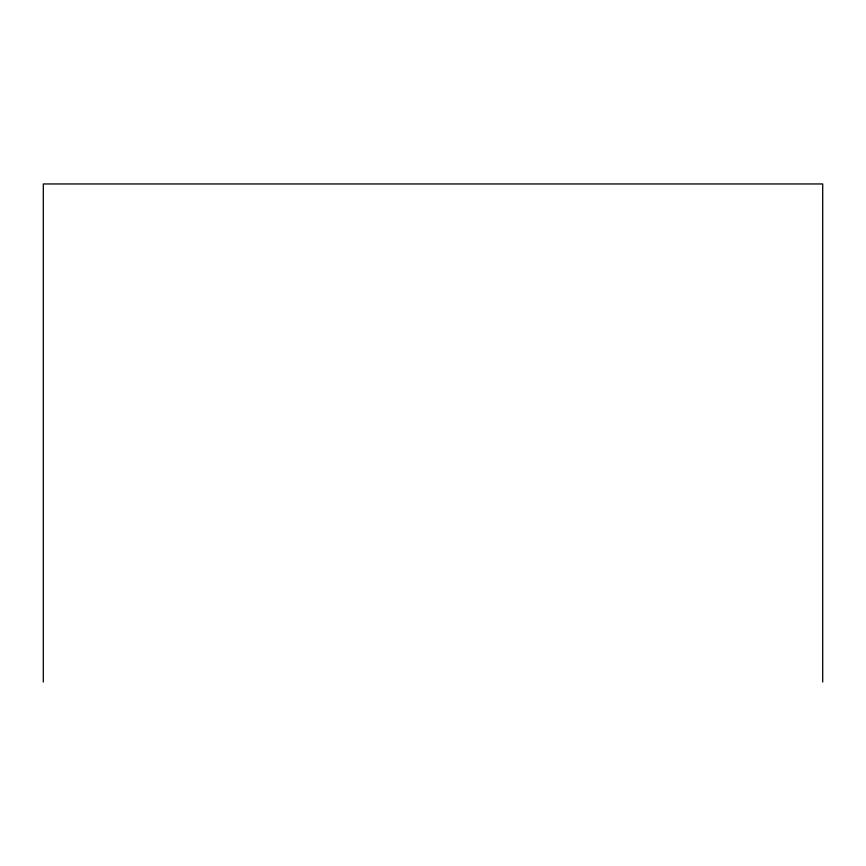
<?xml version="1.0" encoding="UTF-8"?>
<svg xmlns="http://www.w3.org/2000/svg" width="866" height="866" viewBox="0 0 866 866"><rect width="100%" height="100%" fill="white"/><g stroke="black" fill="none" stroke-linecap="round" stroke-linejoin="round"><path stroke-width="1.3" d="M822.7 682.04L822.7 183.96L43.3 183.96L43.3 682.04"/></g></svg>
